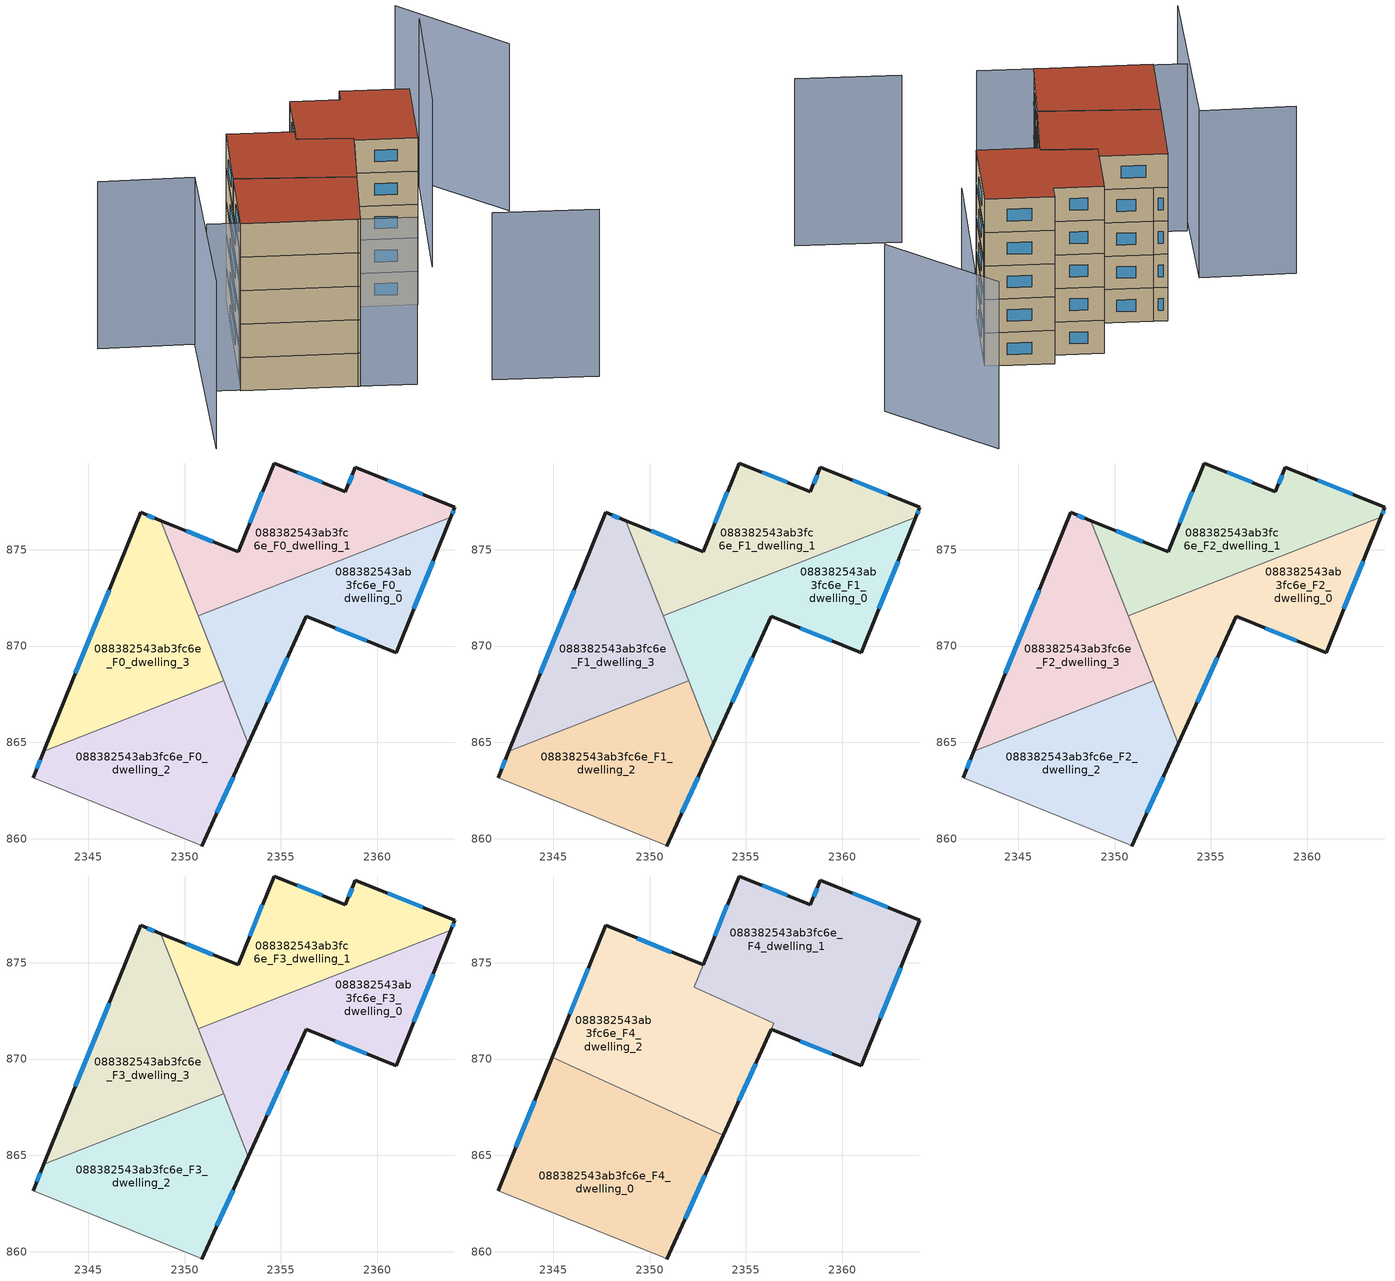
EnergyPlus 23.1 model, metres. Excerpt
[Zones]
088382543ab3fc6e_F0_dwelling_0
 floor ground (EU_floor_Construction): 2363.83,876.7 2360.98,869.66 2356.31,871.54 2353.3,864.91 2350.7,871.57 z0
 wall outside (EU_wall_Construction): 2353.3,864.91 2356.31,871.54 2360.98,869.66 2363.83,876.7 z0:3
 wall to 088382543ab3fc6e_F0_dwelling_1 (EU_wall_Construction): 2363.83,876.7 2350.7,871.57 z0:3
 wall to 088382543ab3fc6e_F0_dwelling_3 (EU_wall_Construction): 2350.7,871.57 2352.02,868.19 z0:3
 wall to 088382543ab3fc6e_F0_dwelling_2 (EU_wall_Construction): 2352.02,868.19 2353.3,864.91 z0:3
 window (EU_Window_Construction): 2361.91,871.94 2362.9,874.41 / 2357.83,870.93 2359.46,870.27 / 2354.28,867.07 2355.33,869.39 z0.98:2.02
088382543ab3fc6e_F0_dwelling_1
 floor ground (EU_floor_Construction): 2364.03,877.2 2363.83,876.7 2350.7,871.57 2348.77,876.51 2352.77,874.88 2354.64,879.5 2358.35,878 2358.87,879.29 z0
 wall outside (EU_wall_Construction): 2363.83,876.7 2364.03,877.2 2358.87,879.29 2358.35,878 2354.64,879.5 2352.77,874.88 2348.77,876.51 z0:3
 wall to 088382543ab3fc6e_F0_dwelling_3 (EU_wall_Construction): 2348.77,876.51 2350.7,871.57 z0:3
 window (EU_Window_Construction): 2362.35,877.87 2360.55,878.61 / 2363.89,876.86 2363.97,877.03 / 2351.47,875.41 2350.07,875.98 / 2354.03,878 2353.38,876.39 / 2357.14,878.49 2355.85,879.02 / 2358.7,878.87 2358.52,878.42 z0.98:2.02
088382543ab3fc6e_F0_dwelling_2
 floor ground (EU_floor_Construction): 2352.02,868.19 2353.3,864.91 2350.89,859.62 2350.7,859.7 2342.13,863.17 2342.69,864.55 z0
 wall outside (EU_wall_Construction): 2350.89,859.62 2353.3,864.91 / 2342.69,864.55 2342.13,863.17 z0:3
 wall adiabatic (EU_wall_Construction): 2342.13,863.17 2350.7,859.7 2350.89,859.62 z0:3
 wall to 088382543ab3fc6e_F0_dwelling_3 (EU_wall_Construction): 2352.02,868.19 2342.69,864.55 z0:3
 window (EU_Window_Construction): 2351.67,861.34 2352.52,863.19 / 2342.51,864.1 2342.31,863.62 z0.98:2.02
088382543ab3fc6e_F0_dwelling_3
 floor ground (EU_floor_Construction): 2348.77,876.51 2352.02,868.19 2342.69,864.55 2347.71,876.93 z0
 wall outside (EU_wall_Construction): 2348.77,876.51 2347.71,876.93 2342.69,864.55 z0:3
 window (EU_Window_Construction): 2346.08,872.91 2344.32,868.58 / 2348.42,876.65 2348.05,876.8 z0.98:2.02
088382543ab3fc6e_F1_dwelling_0
 floor to 088382543ab3fc6e_F0_dwelling_0 (EU_floor_Construction): 2363.83,876.7 2360.98,869.66 2356.31,871.54 2353.3,864.91 2350.7,871.57 z3
 wall outside (EU_wall_Construction): 2353.3,864.91 2356.31,871.54 2360.98,869.66 2363.83,876.7 z3:6
 wall to 088382543ab3fc6e_F1_dwelling_1 (EU_wall_Construction): 2363.83,876.7 2350.7,871.57 z3:6
 wall to 088382543ab3fc6e_F1_dwelling_3 (EU_wall_Construction): 2350.7,871.57 2352.02,868.19 z3:6
 wall to 088382543ab3fc6e_F1_dwelling_2 (EU_wall_Construction): 2352.02,868.19 2353.3,864.91 z3:6
 window (EU_Window_Construction): 2361.91,871.94 2362.9,874.41 / 2357.83,870.93 2359.46,870.27 / 2354.28,867.07 2355.33,869.39 z3.98:5.02
088382543ab3fc6e_F1_dwelling_1
 floor to 088382543ab3fc6e_F0_dwelling_1 (EU_floor_Construction): 2364.03,877.2 2363.83,876.7 2350.7,871.57 2348.77,876.51 2352.77,874.88 2354.64,879.5 2358.35,878 2358.87,879.29 z3
 wall outside (EU_wall_Construction): 2363.83,876.7 2364.03,877.2 2358.87,879.29 2358.35,878 2354.64,879.5 2352.77,874.88 2348.77,876.51 z3:6
 wall to 088382543ab3fc6e_F1_dwelling_3 (EU_wall_Construction): 2348.77,876.51 2350.7,871.57 z3:6
 window (EU_Window_Construction): 2362.35,877.87 2360.55,878.61 / 2363.89,876.86 2363.97,877.03 / 2351.47,875.41 2350.07,875.98 / 2354.03,878 2353.38,876.39 / 2357.14,878.49 2355.85,879.02 / 2358.7,878.87 2358.52,878.42 z3.98:5.02
088382543ab3fc6e_F1_dwelling_2
 floor to 088382543ab3fc6e_F0_dwelling_2 (EU_floor_Construction): 2352.02,868.19 2353.3,864.91 2350.89,859.62 2350.7,859.7 2342.13,863.17 2342.69,864.55 z3
 wall outside (EU_wall_Construction): 2350.89,859.62 2353.3,864.91 / 2342.69,864.55 2342.13,863.17 z3:6
 wall adiabatic (EU_wall_Construction): 2342.13,863.17 2350.7,859.7 2350.89,859.62 z3:6
 wall to 088382543ab3fc6e_F1_dwelling_3 (EU_wall_Construction): 2352.02,868.19 2342.69,864.55 z3:6
 window (EU_Window_Construction): 2351.67,861.34 2352.52,863.19 / 2342.51,864.1 2342.31,863.62 z3.98:5.02
088382543ab3fc6e_F1_dwelling_3
 floor to 088382543ab3fc6e_F0_dwelling_3 (EU_floor_Construction): 2348.77,876.51 2352.02,868.19 2342.69,864.55 2347.71,876.93 z3
 wall outside (EU_wall_Construction): 2348.77,876.51 2347.71,876.93 2342.69,864.55 z3:6
 window (EU_Window_Construction): 2346.08,872.91 2344.32,868.58 / 2348.42,876.65 2348.05,876.8 z3.98:5.02
088382543ab3fc6e_F2_dwelling_0
 floor to 088382543ab3fc6e_F1_dwelling_0 (EU_floor_Construction): 2363.83,876.7 2360.98,869.66 2356.31,871.54 2353.3,864.91 2350.7,871.57 z6
 wall outside (EU_wall_Construction): 2353.3,864.91 2356.31,871.54 2360.98,869.66 2363.83,876.7 z6:9
 wall to 088382543ab3fc6e_F2_dwelling_1 (EU_wall_Construction): 2363.83,876.7 2350.7,871.57 z6:9
 wall to 088382543ab3fc6e_F2_dwelling_3 (EU_wall_Construction): 2350.7,871.57 2352.02,868.19 z6:9
 wall to 088382543ab3fc6e_F2_dwelling_2 (EU_wall_Construction): 2352.02,868.19 2353.3,864.91 z6:9
 window (EU_Window_Construction): 2361.91,871.94 2362.9,874.41 / 2357.83,870.93 2359.46,870.27 / 2354.28,867.07 2355.33,869.39 z6.98:8.02
088382543ab3fc6e_F2_dwelling_1
 floor to 088382543ab3fc6e_F1_dwelling_1 (EU_floor_Construction): 2364.03,877.2 2363.83,876.7 2350.7,871.57 2348.77,876.51 2352.77,874.88 2354.64,879.5 2358.35,878 2358.87,879.29 z6
 wall outside (EU_wall_Construction): 2363.83,876.7 2364.03,877.2 2358.87,879.29 2358.35,878 2354.64,879.5 2352.77,874.88 2348.77,876.51 z6:9
 wall to 088382543ab3fc6e_F2_dwelling_3 (EU_wall_Construction): 2348.77,876.51 2350.7,871.57 z6:9
 window (EU_Window_Construction): 2362.35,877.87 2360.55,878.61 / 2363.89,876.86 2363.97,877.03 / 2351.47,875.41 2350.07,875.98 / 2354.03,878 2353.38,876.39 / 2357.14,878.49 2355.85,879.02 / 2358.7,878.87 2358.52,878.42 z6.98:8.02
088382543ab3fc6e_F2_dwelling_2
 floor to 088382543ab3fc6e_F1_dwelling_2 (EU_floor_Construction): 2352.02,868.19 2353.3,864.91 2350.89,859.62 2350.7,859.7 2342.13,863.17 2342.69,864.55 z6
 wall outside (EU_wall_Construction): 2350.89,859.62 2353.3,864.91 / 2342.69,864.55 2342.13,863.17 z6:9
 wall adiabatic (EU_wall_Construction): 2342.13,863.17 2350.7,859.7 2350.89,859.62 z6:9
 wall to 088382543ab3fc6e_F2_dwelling_3 (EU_wall_Construction): 2352.02,868.19 2342.69,864.55 z6:9
 window (EU_Window_Construction): 2351.67,861.34 2352.52,863.19 / 2342.51,864.1 2342.31,863.62 z6.98:8.02
088382543ab3fc6e_F2_dwelling_3
 floor to 088382543ab3fc6e_F1_dwelling_3 (EU_floor_Construction): 2348.77,876.51 2352.02,868.19 2342.69,864.55 2347.71,876.93 z6
 wall outside (EU_wall_Construction): 2348.77,876.51 2347.71,876.93 2342.69,864.55 z6:9
 window (EU_Window_Construction): 2346.08,872.91 2344.32,868.58 / 2348.42,876.65 2348.05,876.8 z6.98:8.02
088382543ab3fc6e_F3_dwelling_0
 floor to 088382543ab3fc6e_F2_dwelling_0 (EU_floor_Construction): 2363.83,876.7 2360.98,869.66 2356.31,871.54 2353.3,864.91 2350.7,871.57 z9
 wall outside (EU_wall_Construction): 2353.3,864.91 2356.31,871.54 2360.98,869.66 2363.83,876.7 z9:12
 wall to 088382543ab3fc6e_F3_dwelling_1 (EU_wall_Construction): 2363.83,876.7 2350.7,871.57 z9:12
 wall to 088382543ab3fc6e_F3_dwelling_3 (EU_wall_Construction): 2350.7,871.57 2352.02,868.19 z9:12
 wall to 088382543ab3fc6e_F3_dwelling_2 (EU_wall_Construction): 2352.02,868.19 2353.3,864.91 z9:12
 window (EU_Window_Construction): 2361.91,871.94 2362.9,874.41 / 2357.83,870.93 2359.46,870.27 / 2354.28,867.07 2355.33,869.39 z9.98:11.02
 ceiling adiabatic (EU_roof_Construction): 2353.3,864.91 2353.81,866.05 2352.65,866.58 z12
088382543ab3fc6e_F3_dwelling_1
 floor to 088382543ab3fc6e_F2_dwelling_1 (EU_floor_Construction): 2364.03,877.2 2363.83,876.7 2350.7,871.57 2348.77,876.51 2352.77,874.88 2354.64,879.5 2358.35,878 2358.87,879.29 z9
 wall outside (EU_wall_Construction): 2363.83,876.7 2364.03,877.2 2358.87,879.29 2358.35,878 2354.64,879.5 2352.77,874.88 2348.77,876.51 z9:12
 wall to 088382543ab3fc6e_F3_dwelling_3 (EU_wall_Construction): 2348.77,876.51 2350.7,871.57 z9:12
 window (EU_Window_Construction): 2362.35,877.87 2360.55,878.61 / 2363.89,876.86 2363.97,877.03 / 2351.47,875.41 2350.07,875.98 / 2354.03,878 2353.38,876.39 / 2357.14,878.49 2355.85,879.02 / 2358.7,878.87 2358.52,878.42 z9.98:11.02
 roof outside (EU_roof_Construction): 2354.14,872.91 2352.31,873.74 2354.64,879.5 2352.31,873.74 z12
088382543ab3fc6e_F3_dwelling_2
 floor to 088382543ab3fc6e_F2_dwelling_2 (EU_floor_Construction): 2352.02,868.19 2353.3,864.91 2350.89,859.62 2350.7,859.7 2342.13,863.17 2342.69,864.55 z9
 wall outside (EU_wall_Construction): 2350.89,859.62 2353.3,864.91 / 2342.69,864.55 2342.13,863.17 z9:12
 wall adiabatic (EU_wall_Construction): 2342.13,863.17 2350.7,859.7 2350.89,859.62 z9:12
 wall to 088382543ab3fc6e_F3_dwelling_3 (EU_wall_Construction): 2352.02,868.19 2342.69,864.55 z9:12
 window (EU_Window_Construction): 2351.67,861.34 2352.52,863.19 / 2342.51,864.1 2342.31,863.62 z9.98:11.02
088382543ab3fc6e_F3_dwelling_3
 floor to 088382543ab3fc6e_F2_dwelling_3 (EU_floor_Construction): 2348.77,876.51 2352.02,868.19 2342.69,864.55 2347.71,876.93 z9
 wall outside (EU_wall_Construction): 2348.77,876.51 2347.71,876.93 2342.69,864.55 z9:12
 window (EU_Window_Construction): 2346.08,872.91 2344.32,868.58 / 2348.42,876.65 2348.05,876.8 z9.98:11.02
088382543ab3fc6e_F4_dwelling_0
 floor to 088382543ab3fc6e_F3_dwelling_2 (EU_floor_Construction): 2352.65,866.58 2353.3,864.91 2350.89,859.62 2350.7,859.7 2342.13,863.17 2342.69,864.55 2350.45,867.58 z12
 floor adiabatic (EU_floor_Construction): 2353.81,866.05 2353.3,864.91 2352.65,866.58 z12
 floor to 088382543ab3fc6e_F3_dwelling_3 (EU_floor_Construction): 2350.45,867.58 2342.69,864.55 2344.94,870.09 z12
 wall outside (EU_wall_Construction): 2344.94,870.09 2342.13,863.17 / 2350.89,859.62 2353.81,866.05 z12:15
 wall adiabatic (EU_wall_Construction): 2342.13,863.17 2350.7,859.7 2350.89,859.62 z12:15
 wall to 088382543ab3fc6e_F4_dwelling_2 (EU_wall_Construction): 2353.81,866.05 2344.94,870.09 z12:15
 window (EU_Window_Construction): 2344.02,867.84 2343.04,865.42 / 2351.84,861.71 2352.86,863.96 z12.98:14.02
 roof outside (EU_roof_Construction): 2350.89,859.62 2353.81,866.05 2344.94,870.09 2342.13,863.17 2350.7,859.7 z15
088382543ab3fc6e_F4_dwelling_1
 floor to 088382543ab3fc6e_F3_dwelling_0 (EU_floor_Construction): 2363.83,876.7 2360.98,869.66 2356.31,871.54 2356.45,871.86 2354.14,872.91 z12
 floor to 088382543ab3fc6e_F3_dwelling_1 (EU_floor_Construction): 2364.03,877.2 2363.83,876.7 2354.14,872.91 2352.31,873.74 2354.64,879.5 2358.35,878 2358.87,879.29 z12
 wall outside (EU_wall_Construction): 2356.31,871.54 2360.98,869.66 2364.03,877.2 2358.87,879.29 2358.35,878 2354.64,879.5 2352.77,874.88 z12:15
 wall to 088382543ab3fc6e_F4_dwelling_2 (EU_wall_Construction): 2352.77,874.88 2352.31,873.74 2356.45,871.86 2356.31,871.54 z12:15
 window (EU_Window_Construction): 2357.14,878.49 2355.85,879.02 / 2358.7,878.87 2358.52,878.42 / 2362.35,877.87 2360.55,878.61 / 2361.97,872.11 2363.04,874.74 / 2357.83,870.93 2359.46,870.27 / 2354.03,878 2353.38,876.39 z12.98:14.02
 roof outside (EU_roof_Construction): 2360.98,869.66 2364.03,877.2 2358.87,879.29 2358.35,878 2354.64,879.5 2352.31,873.74 2356.45,871.86 2356.31,871.54 z15
088382543ab3fc6e_F4_dwelling_2
 floor to 088382543ab3fc6e_F3_dwelling_1 (EU_floor_Construction): 2352.77,874.88 2352.31,873.74 2354.14,872.91 2350.7,871.57 2348.77,876.51 z12
 floor to 088382543ab3fc6e_F3_dwelling_3 (EU_floor_Construction): 2348.77,876.51 2352.02,868.19 2350.45,867.58 2344.94,870.09 2347.71,876.93 z12
 floor to 088382543ab3fc6e_F3_dwelling_0 (EU_floor_Construction): 2356.45,871.86 2353.81,866.05 2352.65,866.58 2350.7,871.57 2354.14,872.91 z12
 floor to 088382543ab3fc6e_F3_dwelling_2 (EU_floor_Construction): 2352.02,868.19 2352.65,866.58 2350.45,867.58 z12
 wall outside (EU_wall_Construction): 2352.77,874.88 2347.71,876.93 2344.94,870.09 / 2353.81,866.05 2356.31,871.55 z12:15
 window (EU_Window_Construction): 2346.81,874.71 2345.84,872.32 / 2351.13,875.55 2349.36,876.27 / 2354.63,867.84 2355.5,869.76 z12.98:14.02
 roof outside (EU_roof_Construction): 2353.81,866.05 2356.45,871.86 2352.31,873.74 2352.77,874.88 2347.71,876.93 2344.94,870.09 z15
shading: 2360.7,855.97 2368.5,852.67 / 2339.7,864.35 2355.04,857.92 / 2335.14,874.46 2342.34,871.7 / 2342.34,871.7 2336.11,855.46 / 2364.8,874.72 2369.86,887.13 / 2374.38,880.29 2369.13,889.88 z0:15
[Building]
EU S2 Campaign: North Axis=0; Terrain=City; Solar Distribution=FullExterior
[Site:Location]
Bologna: Latitude=44.5; Longitude=11.25; Time Zone=1; Elevation=37
[SizingPeriod:WeatherFileDays]
AnnualSizingPeriod: Begin Month=1; Begin Day of Month=1; End Month=12; End Day of Month=31; Day of Week for Start Day=Monday; Use Weather File Daylight Saving Period=No; Use Weather File Rain and Snow Indicators=No
[MATERIAL]
EU_InternalMass_Material: Roughness=MediumRough; Thickness=0.1; Conductivity=1; Density=1800; Specific Heat=900; Thermal Absorptance=0.9; Solar Absorptance=0.7; Visible Absorptance=0.7
[MATERIAL:NOMASS] Roughness=MediumRough; Thermal Absorptance=0.9; Solar Absorptance=0.7; Visible Absorptance=0.7
Name | Thermal Resistance
EU_wall_NoMass | 0.905828
EU_roof_NoMass | 0.37593
EU_floor_NoMass | 0.67114
[WINDOWMATERIAL:SIMPLEGLAZINGSYSTEM]
EU_Window_SimpleGlazing: UFactor=4.52486; Solar Heat Gain Coefficient=0.85; Visible Transmittance=0.85
[CONSTRUCTION]
EU_wall_Construction: EU_wall_NoMass
EU_roof_Construction: EU_roof_NoMass
EU_floor_Construction: EU_floor_NoMass
EU_Window_Construction: EU_Window_SimpleGlazing
EU_InternalMass_Construction: EU_InternalMass_Material
[ZONE] Type=1; Multiplier=1; Ceiling Height=autocalculate; Floor Area=autocalculate; Part of Total Floor Area=Yes
Name | Volume
088382543ab3fc6e_F0_dwelling_0; 088382543ab3fc6e_F1_dwelling_0; 088382543ab3fc6e_F2_dwelling_0; 088382543ab3fc6e_F3_dwelling_0 | 156.934
088382543ab3fc6e_F4_dwelling_0 | 209.255
088382543ab3fc6e_F0_dwelling_1; 088382543ab3fc6e_F1_dwelling_1; 088382543ab3fc6e_F2_dwelling_1; 088382543ab3fc6e_F3_dwelling_1 | 156.94
088382543ab3fc6e_F4_dwelling_1 | 210.97
088382543ab3fc6e_F0_dwelling_2; 088382543ab3fc6e_F1_dwelling_2; 088382543ab3fc6e_F2_dwelling_2; 088382543ab3fc6e_F3_dwelling_2 | 156.948
088382543ab3fc6e_F4_dwelling_2 | 207.402
088382543ab3fc6e_F0_dwelling_3; 088382543ab3fc6e_F1_dwelling_3; 088382543ab3fc6e_F2_dwelling_3; 088382543ab3fc6e_F3_dwelling_3 | 156.935
[INTERNALMASS] Construction=EU_InternalMass_Construction
Name | Zone or ZoneList | Surface Area
088382543ab3fc6e_F0_dwelling_0_EU_InternalMass | 088382543ab3fc6e_F0_dwelling_0 | 52.3117
088382543ab3fc6e_F0_dwelling_1_EU_InternalMass | 088382543ab3fc6e_F0_dwelling_1 | 52.313
088382543ab3fc6e_F0_dwelling_2_EU_InternalMass | 088382543ab3fc6e_F0_dwelling_2 | 52.3163
088382543ab3fc6e_F0_dwelling_3_EU_InternalMass | 088382543ab3fc6e_F0_dwelling_3 | 52.3112
088382543ab3fc6e_F1_dwelling_0_EU_InternalMass | 088382543ab3fc6e_F1_dwelling_0 | 52.3117
088382543ab3fc6e_F1_dwelling_1_EU_InternalMass | 088382543ab3fc6e_F1_dwelling_1 | 52.313
088382543ab3fc6e_F1_dwelling_2_EU_InternalMass | 088382543ab3fc6e_F1_dwelling_2 | 52.3163
088382543ab3fc6e_F1_dwelling_3_EU_InternalMass | 088382543ab3fc6e_F1_dwelling_3 | 52.3112
088382543ab3fc6e_F2_dwelling_0_EU_InternalMass | 088382543ab3fc6e_F2_dwelling_0 | 52.3117
088382543ab3fc6e_F2_dwelling_1_EU_InternalMass | 088382543ab3fc6e_F2_dwelling_1 | 52.313
088382543ab3fc6e_F2_dwelling_2_EU_InternalMass | 088382543ab3fc6e_F2_dwelling_2 | 52.3163
088382543ab3fc6e_F2_dwelling_3_EU_InternalMass | 088382543ab3fc6e_F2_dwelling_3 | 52.3112
088382543ab3fc6e_F3_dwelling_0_EU_InternalMass | 088382543ab3fc6e_F3_dwelling_0 | 52.3117
088382543ab3fc6e_F3_dwelling_1_EU_InternalMass | 088382543ab3fc6e_F3_dwelling_1 | 52.313
088382543ab3fc6e_F3_dwelling_2_EU_InternalMass | 088382543ab3fc6e_F3_dwelling_2 | 52.3163
088382543ab3fc6e_F3_dwelling_3_EU_InternalMass | 088382543ab3fc6e_F3_dwelling_3 | 52.3112
088382543ab3fc6e_F4_dwelling_0_EU_InternalMass | 088382543ab3fc6e_F4_dwelling_0 | 69.7514
088382543ab3fc6e_F4_dwelling_1_EU_InternalMass | 088382543ab3fc6e_F4_dwelling_1 | 70.3389
088382543ab3fc6e_F4_dwelling_2_EU_InternalMass | 088382543ab3fc6e_F4_dwelling_2 | 69.1521
[OTHEREQUIPMENT] Fuel Type=Electricity; Design Level Calculation Method=Watts/Area; Power per Zone Floor Area=1; Fraction Latent=0; Fraction Radiant=0; Fraction Lost=0; Carbon Dioxide Generation Rate=0; EndUse Subcategory=EU_Step8_InternalGains
Name | Zone or ZoneList or Space or SpaceList | Schedule
EU_Step8_InternalGain_088382543ab3fc6e_F0_dwelling_0_f000 | 088382543ab3fc6e_F0_dwelling_0 | EU_Step8_GainSchedule_088382543ab3fc6e_F0_dwelling_0_f000
EU_Step8_InternalGain_088382543ab3fc6e_F0_dwelling_1_f000 | 088382543ab3fc6e_F0_dwelling_1 | EU_Step8_GainSchedule_088382543ab3fc6e_F0_dwelling_1_f000
EU_Step8_InternalGain_088382543ab3fc6e_F0_dwelling_2_f000 | 088382543ab3fc6e_F0_dwelling_2 | EU_Step8_GainSchedule_088382543ab3fc6e_F0_dwelling_2_f000
EU_Step8_InternalGain_088382543ab3fc6e_F0_dwelling_3_f000 | 088382543ab3fc6e_F0_dwelling_3 | EU_Step8_GainSchedule_088382543ab3fc6e_F0_dwelling_3_f000
EU_Step8_InternalGain_088382543ab3fc6e_F1_dwelling_0_f000 | 088382543ab3fc6e_F1_dwelling_0 | EU_Step8_GainSchedule_088382543ab3fc6e_F1_dwelling_0_f000
EU_Step8_InternalGain_088382543ab3fc6e_F1_dwelling_1_f000 | 088382543ab3fc6e_F1_dwelling_1 | EU_Step8_GainSchedule_088382543ab3fc6e_F1_dwelling_1_f000
EU_Step8_InternalGain_088382543ab3fc6e_F1_dwelling_2_f000 | 088382543ab3fc6e_F1_dwelling_2 | EU_Step8_GainSchedule_088382543ab3fc6e_F1_dwelling_2_f000
EU_Step8_InternalGain_088382543ab3fc6e_F1_dwelling_3_f000 | 088382543ab3fc6e_F1_dwelling_3 | EU_Step8_GainSchedule_088382543ab3fc6e_F1_dwelling_3_f000
EU_Step8_InternalGain_088382543ab3fc6e_F2_dwelling_0_f000 | 088382543ab3fc6e_F2_dwelling_0 | EU_Step8_GainSchedule_088382543ab3fc6e_F2_dwelling_0_f000
EU_Step8_InternalGain_088382543ab3fc6e_F2_dwelling_1_f000 | 088382543ab3fc6e_F2_dwelling_1 | EU_Step8_GainSchedule_088382543ab3fc6e_F2_dwelling_1_f000
EU_Step8_InternalGain_088382543ab3fc6e_F2_dwelling_2_f000 | 088382543ab3fc6e_F2_dwelling_2 | EU_Step8_GainSchedule_088382543ab3fc6e_F2_dwelling_2_f000
EU_Step8_InternalGain_088382543ab3fc6e_F2_dwelling_3_f000 | 088382543ab3fc6e_F2_dwelling_3 | EU_Step8_GainSchedule_088382543ab3fc6e_F2_dwelling_3_f000
EU_Step8_InternalGain_088382543ab3fc6e_F3_dwelling_0_f000 | 088382543ab3fc6e_F3_dwelling_0 | EU_Step8_GainSchedule_088382543ab3fc6e_F3_dwelling_0_f000
EU_Step8_InternalGain_088382543ab3fc6e_F3_dwelling_1_f000 | 088382543ab3fc6e_F3_dwelling_1 | EU_Step8_GainSchedule_088382543ab3fc6e_F3_dwelling_1_f000
EU_Step8_InternalGain_088382543ab3fc6e_F3_dwelling_2_f000 | 088382543ab3fc6e_F3_dwelling_2 | EU_Step8_GainSchedule_088382543ab3fc6e_F3_dwelling_2_f000
EU_Step8_InternalGain_088382543ab3fc6e_F3_dwelling_3_f000 | 088382543ab3fc6e_F3_dwelling_3 | EU_Step8_GainSchedule_088382543ab3fc6e_F3_dwelling_3_f000
EU_Step8_InternalGain_088382543ab3fc6e_F4_dwelling_0_f000 | 088382543ab3fc6e_F4_dwelling_0 | EU_Step8_GainSchedule_088382543ab3fc6e_F4_dwelling_0_f000
EU_Step8_InternalGain_088382543ab3fc6e_F4_dwelling_1_f000 | 088382543ab3fc6e_F4_dwelling_1 | EU_Step8_GainSchedule_088382543ab3fc6e_F4_dwelling_1_f000
EU_Step8_InternalGain_088382543ab3fc6e_F4_dwelling_2_f000 | 088382543ab3fc6e_F4_dwelling_2 | EU_Step8_GainSchedule_088382543ab3fc6e_F4_dwelling_2_f000
[ZONEVENTILATION:DESIGNFLOWRATE] Schedule=EU_AlwaysOn; Design Flow Rate Calculation Method=AirChanges/Hour; Air Changes per Hour=0.73129; Ventilation Type=Natural; Fan Pressure Rise=0; Fan Total Efficiency=1; Constant Term Coefficient=1; Temperature Term Coefficient=0; Velocity Term Coefficient=0; Velocity Squared Term Coefficient=0; Minimum Indoor Temperature=-100; Maximum Indoor Temperature=100; Delta Temperature=-100; Minimum Outdoor Temperature=-100; Maximum Outdoor Temperature=100; Maximum Wind Speed=40
Name | Zone or ZoneList or Space or SpaceList
EU_ConstantAir_088382543ab3fc6e_F0_dwelling_0 | 088382543ab3fc6e_F0_dwelling_0
EU_ConstantAir_088382543ab3fc6e_F0_dwelling_1 | 088382543ab3fc6e_F0_dwelling_1
EU_ConstantAir_088382543ab3fc6e_F0_dwelling_2 | 088382543ab3fc6e_F0_dwelling_2
EU_ConstantAir_088382543ab3fc6e_F0_dwelling_3 | 088382543ab3fc6e_F0_dwelling_3
EU_ConstantAir_088382543ab3fc6e_F1_dwelling_0 | 088382543ab3fc6e_F1_dwelling_0
EU_ConstantAir_088382543ab3fc6e_F1_dwelling_1 | 088382543ab3fc6e_F1_dwelling_1
EU_ConstantAir_088382543ab3fc6e_F1_dwelling_2 | 088382543ab3fc6e_F1_dwelling_2
EU_ConstantAir_088382543ab3fc6e_F1_dwelling_3 | 088382543ab3fc6e_F1_dwelling_3
EU_ConstantAir_088382543ab3fc6e_F2_dwelling_0 | 088382543ab3fc6e_F2_dwelling_0
EU_ConstantAir_088382543ab3fc6e_F2_dwelling_1 | 088382543ab3fc6e_F2_dwelling_1
EU_ConstantAir_088382543ab3fc6e_F2_dwelling_2 | 088382543ab3fc6e_F2_dwelling_2
EU_ConstantAir_088382543ab3fc6e_F2_dwelling_3 | 088382543ab3fc6e_F2_dwelling_3
EU_ConstantAir_088382543ab3fc6e_F3_dwelling_0 | 088382543ab3fc6e_F3_dwelling_0
EU_ConstantAir_088382543ab3fc6e_F3_dwelling_1 | 088382543ab3fc6e_F3_dwelling_1
EU_ConstantAir_088382543ab3fc6e_F3_dwelling_2 | 088382543ab3fc6e_F3_dwelling_2
EU_ConstantAir_088382543ab3fc6e_F3_dwelling_3 | 088382543ab3fc6e_F3_dwelling_3
EU_ConstantAir_088382543ab3fc6e_F4_dwelling_0 | 088382543ab3fc6e_F4_dwelling_0
EU_ConstantAir_088382543ab3fc6e_F4_dwelling_1 | 088382543ab3fc6e_F4_dwelling_1
EU_ConstantAir_088382543ab3fc6e_F4_dwelling_2 | 088382543ab3fc6e_F4_dwelling_2
[HVACTEMPLATE:THERMOSTAT] Constant Heating Setpoint=20; Constant Cooling Setpoint=50
EU_HeatOnly_088382543ab3fc6e_F0_dwelling_0; EU_HeatOnly_088382543ab3fc6e_F0_dwelling_1; EU_HeatOnly_088382543ab3fc6e_F0_dwelling_2; EU_HeatOnly_088382543ab3fc6e_F0_dwelling_3; EU_HeatOnly_088382543ab3fc6e_F1_dwelling_0; EU_HeatOnly_088382543ab3fc6e_F1_dwelling_1; EU_HeatOnly_088382543ab3fc6e_F1_dwelling_2; EU_HeatOnly_088382543ab3fc6e_F1_dwelling_3; EU_HeatOnly_088382543ab3fc6e_F2_dwelling_0; EU_HeatOnly_088382543ab3fc6e_F2_dwelling_1; EU_HeatOnly_088382543ab3fc6e_F2_dwelling_2; EU_HeatOnly_088382543ab3fc6e_F2_dwelling_3; EU_HeatOnly_088382543ab3fc6e_F3_dwelling_0; EU_HeatOnly_088382543ab3fc6e_F3_dwelling_1; EU_HeatOnly_088382543ab3fc6e_F3_dwelling_2; EU_HeatOnly_088382543ab3fc6e_F3_dwelling_3; EU_HeatOnly_088382543ab3fc6e_F4_dwelling_0; EU_HeatOnly_088382543ab3fc6e_F4_dwelling_1; EU_HeatOnly_088382543ab3fc6e_F4_dwelling_2
[HVACTEMPLATE:ZONE:IDEALLOADSAIRSYSTEM] System Availability Schedule=EU_AlwaysOn; Maximum Heating Supply Air Temperature=50; Minimum Cooling Supply Air Temperature=13; Maximum Heating Supply Air Humidity Ratio=0.0156; Minimum Cooling Supply Air Humidity Ratio=0.0077; Heating Limit=NoLimit; Cooling Limit=NoLimit; Heating Availability Schedule=EU_AlwaysOn; Cooling Availability Schedule=EU_CoolingOff; Dehumidification Control Type=ConstantSensibleHeatRatio; Cooling Sensible Heat Ratio=0.7; Dehumidification Setpoint=60; Humidification Control Type=None; Humidification Setpoint=30; Outdoor Air Method=None; Outdoor Air Flow Rate per Person=0.00944; Outdoor Air Flow Rate per Zone Floor Area=0; Outdoor Air Flow Rate per Zone=0; Demand Controlled Ventilation Type=None; Outdoor Air Economizer Type=NoEconomizer; Heat Recovery Type=None; Sensible Heat Recovery Effectiveness=0.7; Latent Heat Recovery Effectiveness=0.65
Name | Template Thermostat
088382543ab3fc6e_F0_dwelling_0 | EU_HeatOnly_088382543ab3fc6e_F0_dwelling_0
088382543ab3fc6e_F0_dwelling_1 | EU_HeatOnly_088382543ab3fc6e_F0_dwelling_1
088382543ab3fc6e_F0_dwelling_2 | EU_HeatOnly_088382543ab3fc6e_F0_dwelling_2
088382543ab3fc6e_F0_dwelling_3 | EU_HeatOnly_088382543ab3fc6e_F0_dwelling_3
088382543ab3fc6e_F1_dwelling_0 | EU_HeatOnly_088382543ab3fc6e_F1_dwelling_0
088382543ab3fc6e_F1_dwelling_1 | EU_HeatOnly_088382543ab3fc6e_F1_dwelling_1
088382543ab3fc6e_F1_dwelling_2 | EU_HeatOnly_088382543ab3fc6e_F1_dwelling_2
088382543ab3fc6e_F1_dwelling_3 | EU_HeatOnly_088382543ab3fc6e_F1_dwelling_3
088382543ab3fc6e_F2_dwelling_0 | EU_HeatOnly_088382543ab3fc6e_F2_dwelling_0
088382543ab3fc6e_F2_dwelling_1 | EU_HeatOnly_088382543ab3fc6e_F2_dwelling_1
088382543ab3fc6e_F2_dwelling_2 | EU_HeatOnly_088382543ab3fc6e_F2_dwelling_2
088382543ab3fc6e_F2_dwelling_3 | EU_HeatOnly_088382543ab3fc6e_F2_dwelling_3
088382543ab3fc6e_F3_dwelling_0 | EU_HeatOnly_088382543ab3fc6e_F3_dwelling_0
088382543ab3fc6e_F3_dwelling_1 | EU_HeatOnly_088382543ab3fc6e_F3_dwelling_1
088382543ab3fc6e_F3_dwelling_2 | EU_HeatOnly_088382543ab3fc6e_F3_dwelling_2
088382543ab3fc6e_F3_dwelling_3 | EU_HeatOnly_088382543ab3fc6e_F3_dwelling_3
088382543ab3fc6e_F4_dwelling_0 | EU_HeatOnly_088382543ab3fc6e_F4_dwelling_0
088382543ab3fc6e_F4_dwelling_1 | EU_HeatOnly_088382543ab3fc6e_F4_dwelling_1
088382543ab3fc6e_F4_dwelling_2 | EU_HeatOnly_088382543ab3fc6e_F4_dwelling_2
[SIZING:ZONE] Zone Cooling Design Supply Air Temperature Input Method=SupplyAirTemperature; Zone Cooling Design Supply Air Temperature=13; Zone Heating Design Supply Air Temperature Input Method=SupplyAirTemperature; Zone Heating Design Supply Air Temperature=50; Zone Cooling Design Supply Air Humidity Ratio=0.008; Zone Heating Design Supply Air Humidity Ratio=0.008; Cooling Design Air Flow Method=DesignDay; Cooling Design Air Flow Rate=0; Cooling Minimum Air Flow per Zone Floor Area=0.000762; Cooling Minimum Air Flow=0; Cooling Minimum Air Flow Fraction=0.2; Heating Design Air Flow Method=DesignDay; Heating Design Air Flow Rate=0; Heating Maximum Air Flow per Zone Floor Area=0.002032; Heating Maximum Air Flow=0.141576; Heating Maximum Air Flow Fraction=0.3; Account for Dedicated Outdoor Air System=No; Dedicated Outdoor Air System Control Strategy=NeutralSupplyAir; Dedicated Outdoor Air Low Setpoint Temperature for Design=autosize; Dedicated Outdoor Air High Setpoint Temperature for Design=autosize; Zone Load Sizing Method=Sensible Load Only No Latent Load; Zone Latent Cooling Design Supply Air Humidity Ratio Input Method=HumidityRatioDifference; Zone Cooling Design Supply Air Humidity Ratio Difference=0.005; Zone Latent Heating Design Supply Air Humidity Ratio Input Method=HumidityRatioDifference; Zone Humidification Design Supply Air Humidity Ratio Difference=0.005
088382543ab3fc6e_F0_dwelling_0; 088382543ab3fc6e_F0_dwelling_1; 088382543ab3fc6e_F0_dwelling_2; 088382543ab3fc6e_F0_dwelling_3; 088382543ab3fc6e_F1_dwelling_0; 088382543ab3fc6e_F1_dwelling_1; 088382543ab3fc6e_F1_dwelling_2; 088382543ab3fc6e_F1_dwelling_3; 088382543ab3fc6e_F2_dwelling_0; 088382543ab3fc6e_F2_dwelling_1; 088382543ab3fc6e_F2_dwelling_2; 088382543ab3fc6e_F2_dwelling_3; 088382543ab3fc6e_F3_dwelling_0; 088382543ab3fc6e_F3_dwelling_1; 088382543ab3fc6e_F3_dwelling_2; 088382543ab3fc6e_F3_dwelling_3; 088382543ab3fc6e_F4_dwelling_0; 088382543ab3fc6e_F4_dwelling_1; 088382543ab3fc6e_F4_dwelling_2
[SCHEDULE:CONSTANT]
Name | Hourly Value
EU_AlwaysOn | 1
EU_CoolingOff | 0
[SCHEDULE:FILE] Column Number=1; Rows to Skip at Top=0; Number of Hours of Data=8760; Column Separator=Comma; Interpolate to Timestep=No; Minutes per Item=60; Adjust Schedule for Daylight Savings=Yes
Name | File
EU_Step8_GainSchedule_088382543ab3fc6e_F0_dwelling_0_f000 | ../../schedules/088382543ab3fc6e/088382543ab3fc6e_F0_dwelling_0_f000_gain.csv
EU_Step8_GainSchedule_088382543ab3fc6e_F0_dwelling_1_f000 | ../../schedules/088382543ab3fc6e/088382543ab3fc6e_F0_dwelling_1_f000_gain.csv
EU_Step8_GainSchedule_088382543ab3fc6e_F0_dwelling_2_f000 | ../../schedules/088382543ab3fc6e/088382543ab3fc6e_F0_dwelling_2_f000_gain.csv
EU_Step8_GainSchedule_088382543ab3fc6e_F0_dwelling_3_f000 | ../../schedules/088382543ab3fc6e/088382543ab3fc6e_F0_dwelling_3_f000_gain.csv
EU_Step8_GainSchedule_088382543ab3fc6e_F1_dwelling_0_f000 | ../../schedules/088382543ab3fc6e/088382543ab3fc6e_F1_dwelling_0_f000_gain.csv
EU_Step8_GainSchedule_088382543ab3fc6e_F1_dwelling_1_f000 | ../../schedules/088382543ab3fc6e/088382543ab3fc6e_F1_dwelling_1_f000_gain.csv
EU_Step8_GainSchedule_088382543ab3fc6e_F1_dwelling_2_f000 | ../../schedules/088382543ab3fc6e/088382543ab3fc6e_F1_dwelling_2_f000_gain.csv
EU_Step8_GainSchedule_088382543ab3fc6e_F1_dwelling_3_f000 | ../../schedules/088382543ab3fc6e/088382543ab3fc6e_F1_dwelling_3_f000_gain.csv
EU_Step8_GainSchedule_088382543ab3fc6e_F2_dwelling_0_f000 | ../../schedules/088382543ab3fc6e/088382543ab3fc6e_F2_dwelling_0_f000_gain.csv
EU_Step8_GainSchedule_088382543ab3fc6e_F2_dwelling_1_f000 | ../../schedules/088382543ab3fc6e/088382543ab3fc6e_F2_dwelling_1_f000_gain.csv
EU_Step8_GainSchedule_088382543ab3fc6e_F2_dwelling_2_f000 | ../../schedules/088382543ab3fc6e/088382543ab3fc6e_F2_dwelling_2_f000_gain.csv
EU_Step8_GainSchedule_088382543ab3fc6e_F2_dwelling_3_f000 | ../../schedules/088382543ab3fc6e/088382543ab3fc6e_F2_dwelling_3_f000_gain.csv
EU_Step8_GainSchedule_088382543ab3fc6e_F3_dwelling_0_f000 | ../../schedules/088382543ab3fc6e/088382543ab3fc6e_F3_dwelling_0_f000_gain.csv
EU_Step8_GainSchedule_088382543ab3fc6e_F3_dwelling_1_f000 | ../../schedules/088382543ab3fc6e/088382543ab3fc6e_F3_dwelling_1_f000_gain.csv
EU_Step8_GainSchedule_088382543ab3fc6e_F3_dwelling_2_f000 | ../../schedules/088382543ab3fc6e/088382543ab3fc6e_F3_dwelling_2_f000_gain.csv
EU_Step8_GainSchedule_088382543ab3fc6e_F3_dwelling_3_f000 | ../../schedules/088382543ab3fc6e/088382543ab3fc6e_F3_dwelling_3_f000_gain.csv
EU_Step8_GainSchedule_088382543ab3fc6e_F4_dwelling_0_f000 | ../../schedules/088382543ab3fc6e/088382543ab3fc6e_F4_dwelling_0_f000_gain.csv
EU_Step8_GainSchedule_088382543ab3fc6e_F4_dwelling_1_f000 | ../../schedules/088382543ab3fc6e/088382543ab3fc6e_F4_dwelling_1_f000_gain.csv
EU_Step8_GainSchedule_088382543ab3fc6e_F4_dwelling_2_f000 | ../../schedules/088382543ab3fc6e/088382543ab3fc6e_F4_dwelling_2_f000_gain.csv
